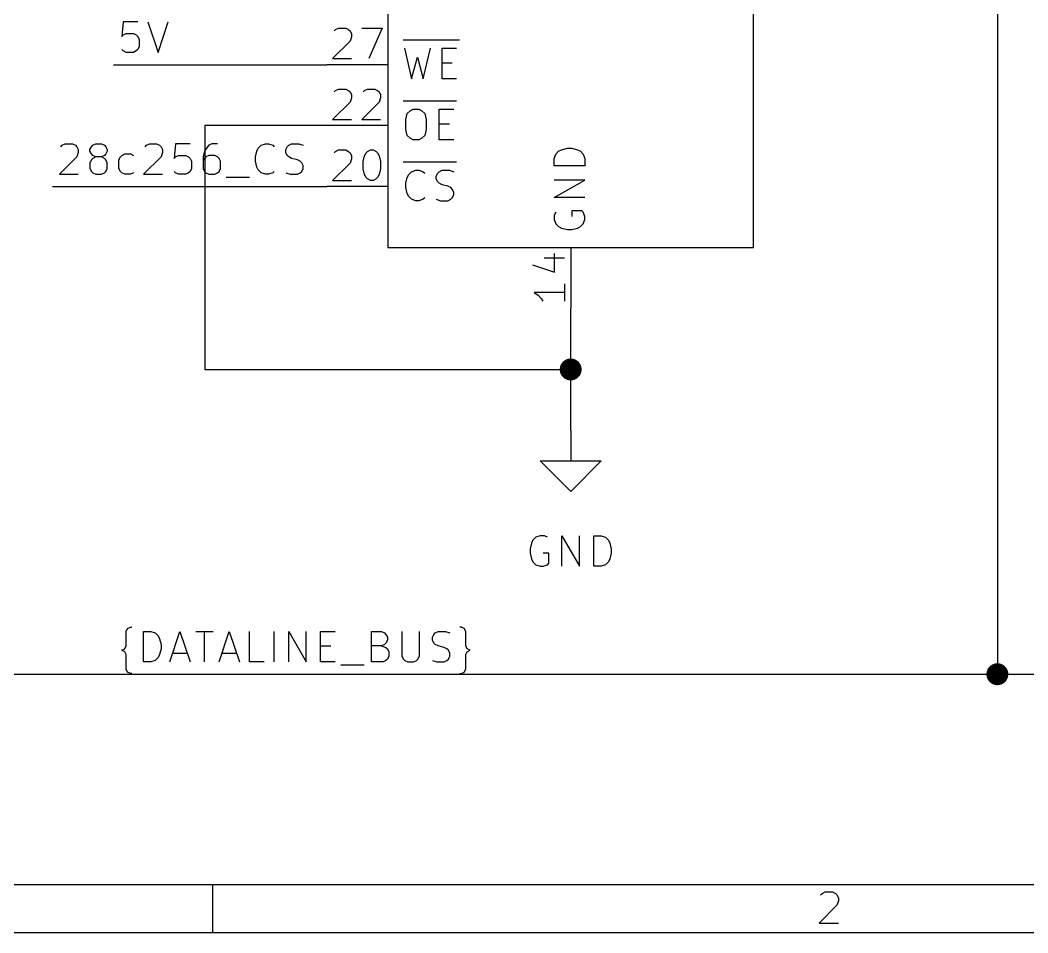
# Model space of a CAD drawing. Header units: millimetres. Extents: x 10 to 287, y -200 to -10.
# Drawn here: x 51.99 to 93.98, y -200.01 to -161.97 of the extents above; entities that cross this region are included whole.
import ezdxf

# ---------------------------------------------------------------- set-up
doc = ezdxf.new("R2010")
doc.units = ezdxf.units.MM
for name, color, linetype in [('BLUE', 174, 'CONTINUOUS'), ('GREENSIXTYFIVE', 129, 'CONTINUOUS'), ('LIGHTGREEN', 92, 'CONTINUOUS'), ('LIGHTRED', 12, 'CONTINUOUS'), ('RED', 14, 'CONTINUOUS'), ('REDSIX', 19, 'CONTINUOUS'), ('WHITE', 250, 'CONTINUOUS')]:
    doc.layers.add(name, color=color, linetype=linetype)

msp = doc.modelspace()

# ---------------------------------------------------------------- linework, layer by layer
at = {"layer": 'BLUE', "linetype": 'CONTINUOUS'}
for p, q in [((92.71, -125.73), (92.71, -189.23)), ((56.4682, -187.326), (56.5891, -187.2655)), ((56.5891, -187.2655), (56.6496, -187.2655)), ((70.3778, -187.2655), (70.3173, -187.2655)), ((70.4987, -187.326), (70.3778, -187.2655)), ((56.4077, -187.4469), (56.4682, -187.326)), ((56.4077, -188.0517), (56.4077, -187.4469)), ((57.1334, -188.7169), (57.1334, -187.4469)), ((57.1334, -187.4469), (57.4358, -187.4469)), ((57.4358, -187.4469), (57.6172, -187.5074)), ((57.6172, -187.5074), (57.7382, -187.6284)), ((57.7382, -187.6284), (57.7987, -187.7493)), ((58.222, -188.7169), (58.6453, -187.4469)), ((58.6453, -187.4469), (59.0687, -188.7169)), ((59.3106, -187.4469), (60.0363, -187.4469)), ((59.6735, -188.7169), (59.6735, -187.4469)), ((60.2782, -188.7169), (60.7015, -187.4469)), ((60.7015, -187.4469), (61.1249, -188.7169)), ((61.5482, -188.7169), (61.5482, -187.4469)), ((62.5763, -188.7169), (62.5763, -187.4469)), ((63.1811, -188.7169), (63.1811, -187.4469)), ((63.1811, -187.4469), (63.9068, -188.7169)), ((63.9068, -188.7169), (63.9068, -187.4469)), ((64.5116, -188.7169), (64.5116, -187.4469)), ((64.5116, -187.4469), (65.1164, -187.4469)), ((66.6282, -188.7169), (66.6282, -187.4469)), ((66.6282, -187.4469), (67.0516, -187.4469)), ((67.0516, -187.4469), (67.1725, -187.5074)), ((67.1725, -187.5074), (67.233, -187.5679)), ((67.233, -187.5679), (67.2935, -187.6888)), ((67.2935, -187.6888), (67.2935, -187.8098)), ((67.8982, -187.4469), (67.8982, -188.475)), ((68.6239, -188.475), (68.6239, -187.4469)), ((69.1683, -187.6888), (69.2287, -187.5679)), ((69.1683, -187.8098), (69.1683, -187.6888)), ((69.2287, -187.5679), (69.2892, -187.5074)), ((69.2892, -187.5074), (69.4102, -187.4469)), ((69.4102, -187.4469), (69.7125, -187.4469)), ((69.7125, -187.4469), (69.894, -187.5074)), ((70.5592, -187.4469), (70.4987, -187.326)), ((70.5592, -188.0517), (70.5592, -187.4469)), ((56.3472, -188.1726), (56.4077, -188.0517)), ((57.7987, -187.7493), (57.8591, -187.9912)), ((57.8591, -187.9912), (57.8591, -188.1726)), ((64.5116, -188.0517), (64.935, -188.0517)), ((67.0516, -188.0517), (66.6282, -188.0517)), ((67.1725, -187.9912), (67.0516, -188.0517)), ((67.0516, -188.0517), (67.233, -188.1122)), ((67.233, -187.9307), (67.1725, -187.9912)), ((67.2935, -187.8098), (67.233, -187.9307)), ((67.233, -188.1122), (67.2935, -188.1726)), ((69.2287, -187.9307), (69.1683, -187.8098)), ((69.2892, -187.9912), (69.2287, -187.9307)), ((69.4102, -188.0517), (69.2892, -187.9912)), ((69.6521, -188.1122), (69.4102, -188.0517)), ((69.773, -188.1726), (69.6521, -188.1122)), ((70.6197, -188.1726), (70.5592, -188.0517)), ((56.2263, -188.2331), (56.3472, -188.1726)), ((56.3472, -188.2936), (56.2263, -188.2331)), ((56.4077, -188.4145), (56.3472, -188.2936)), ((56.4077, -189.0193), (56.4077, -188.4145)), ((57.7987, -188.4145), (57.7382, -188.5355)), ((57.8591, -188.1726), (57.7987, -188.4145)), ((58.343, -188.3541), (58.9477, -188.3541)), ((60.3992, -188.3541), (61.0039, -188.3541)), ((67.2935, -188.1726), (67.3539, -188.2936)), ((67.3539, -188.475), (67.2935, -188.596)), ((67.3539, -188.2936), (67.3539, -188.475)), ((67.8982, -188.475), (67.9587, -188.596)), ((68.5635, -188.596), (68.6239, -188.475)), ((69.8335, -188.2331), (69.773, -188.1726)), ((69.894, -188.3541), (69.8335, -188.2331)), ((69.8335, -188.596), (69.894, -188.475)), ((69.894, -188.475), (69.894, -188.3541)), ((70.5592, -188.4145), (70.6197, -188.2936)), ((70.5592, -189.0193), (70.5592, -188.4145)), ((70.7406, -188.2331), (70.6197, -188.1726)), ((70.6197, -188.2936), (70.7406, -188.2331)), ((57.4358, -188.7169), (57.1334, -188.7169)), ((57.6172, -188.6565), (57.4358, -188.7169)), ((57.7382, -188.5355), (57.6172, -188.6565)), ((62.153, -188.7169), (61.5482, -188.7169)), ((65.1164, -188.7169), (64.5116, -188.7169)), ((65.3583, -188.8379), (66.3259, -188.8379)), ((67.112, -188.7169), (66.6282, -188.7169)), ((67.233, -188.6565), (67.112, -188.7169)), ((67.2935, -188.596), (67.233, -188.6565)), ((67.9587, -188.596), (68.0192, -188.6565)), ((68.0192, -188.6565), (68.1401, -188.7169)), ((68.1401, -188.7169), (68.382, -188.7169)), ((68.382, -188.7169), (68.503, -188.6565)), ((68.503, -188.6565), (68.5635, -188.596)), ((69.1683, -188.6565), (69.3497, -188.7169)), ((69.3497, -188.7169), (69.6521, -188.7169)), ((69.6521, -188.7169), (69.773, -188.6565)), ((69.773, -188.6565), (69.8335, -188.596)), ((50.8, -189.23), (92.71, -189.23)), ((56.4682, -189.1403), (56.4077, -189.0193)), ((56.5891, -189.2007), (56.4682, -189.1403)), ((56.6496, -189.2007), (56.5891, -189.2007)), ((70.3173, -189.2007), (70.3778, -189.2007)), ((70.3778, -189.2007), (70.4987, -189.1403)), ((70.4987, -189.1403), (70.5592, -189.0193)), ((92.71, -189.23), (102.87, -189.23))]:
    msp.add_line(p, q, dxfattribs=at)
at = {"layer": 'BLUE', "const_width": 0.4572}
msp.add_lwpolyline([(92.4814, -189.23, 1), (92.9386, -189.23, 1)], format="xyb", close=True, dxfattribs=at)
at = {"layer": 'GREENSIXTYFIVE', "linetype": 'CONTINUOUS'}
for p, q in [((67.945, -162.795), (70.2914, -162.795)), ((67.9994, -163.1475), (68.3018, -164.4175)), ((68.7856, -164.4175), (69.088, -163.1475)), ((69.5717, -164.4175), (69.5717, -163.1475)), ((69.5717, -163.1475), (70.1765, -163.1475)), ((68.3018, -164.4175), (68.5437, -163.5104)), ((68.5437, -163.5104), (68.7856, -164.4175)), ((69.5717, -163.7523), (69.9951, -163.7523)), ((70.1765, -164.4175), (69.5717, -164.4175)), ((67.945, -165.335), (70.1705, -165.335)), ((68.1203, -165.869), (68.2413, -165.748)), ((68.2413, -165.748), (68.3622, -165.6875)), ((68.3622, -165.6875), (68.6041, -165.6875)), ((68.6041, -165.6875), (68.7251, -165.748)), ((68.7251, -165.748), (68.846, -165.869)), ((69.4508, -166.9575), (69.4508, -165.6875)), ((69.4508, -165.6875), (70.0556, -165.6875)), ((68.0599, -166.1109), (68.1203, -165.869)), ((68.0599, -166.5342), (68.0599, -166.1109)), ((68.846, -165.869), (68.9065, -166.1109)), ((68.9065, -166.1109), (68.9065, -166.5342)), ((68.1203, -166.7761), (68.0599, -166.5342)), ((68.9065, -166.5342), (68.846, -166.7761)), ((69.4508, -166.2923), (69.8742, -166.2923)), ((68.2413, -166.8971), (68.1203, -166.7761)), ((68.3622, -166.9575), (68.2413, -166.8971)), ((68.6041, -166.9575), (68.3622, -166.9575)), ((68.7251, -166.8971), (68.6041, -166.9575)), ((68.846, -166.7761), (68.7251, -166.8971)), ((70.0556, -166.9575), (69.4508, -166.9575)), ((74.308, -167.5553), (74.429, -167.4343)), ((74.429, -167.4343), (74.5499, -167.3738)), ((74.5499, -167.3738), (74.7918, -167.3134)), ((74.7918, -167.3134), (74.9732, -167.3134)), ((74.9732, -167.3134), (75.2151, -167.3738)), ((75.2151, -167.3738), (75.3361, -167.4343)), ((75.3361, -167.4343), (75.4571, -167.5553)), ((67.945, -167.875), (70.1705, -167.875)), ((74.2475, -167.7367), (74.308, -167.5553)), ((74.2475, -168.0391), (74.2475, -167.7367)), ((75.4571, -167.5553), (75.5175, -167.7367)), ((75.5175, -167.7367), (75.5175, -168.0391)), ((68.1808, -168.409), (68.3018, -168.288)), ((68.3018, -168.288), (68.4832, -168.2275)), ((68.4832, -168.2275), (68.6041, -168.2275)), ((68.6041, -168.2275), (68.7856, -168.288)), ((68.7856, -168.288), (68.846, -168.3485)), ((69.3299, -168.4694), (69.3903, -168.3485)), ((69.3903, -168.3485), (69.4508, -168.288)), ((69.4508, -168.288), (69.5718, -168.2275)), ((69.5718, -168.2275), (69.8741, -168.2275)), ((69.8741, -168.2275), (70.0556, -168.288)), ((75.5175, -168.0391), (74.2475, -168.0391)), ((68.0599, -168.7718), (68.1203, -168.5299)), ((68.0599, -168.9532), (68.0599, -168.7718)), ((68.1203, -168.5299), (68.1808, -168.409)), ((69.3299, -168.5904), (69.3299, -168.4694)), ((69.3903, -168.7113), (69.3299, -168.5904)), ((69.4508, -168.7718), (69.3903, -168.7113)), ((69.5718, -168.8323), (69.4508, -168.7718)), ((74.2475, -169.3696), (75.5175, -168.6439)), ((75.5175, -168.6439), (74.2475, -168.6439)), ((68.1203, -169.1951), (68.0599, -168.9532)), ((68.1808, -169.3161), (68.1203, -169.1951)), ((69.8137, -168.8928), (69.5718, -168.8323)), ((69.9346, -168.9532), (69.8137, -168.8928)), ((69.9951, -169.0137), (69.9346, -168.9532)), ((70.0556, -169.1347), (69.9951, -169.0137)), ((70.0556, -169.2556), (70.0556, -169.1347)), ((68.3018, -169.4371), (68.1808, -169.3161)), ((68.4832, -169.4975), (68.3018, -169.4371)), ((68.6041, -169.4975), (68.4832, -169.4975)), ((68.7856, -169.4371), (68.6041, -169.4975)), ((68.846, -169.3766), (68.7856, -169.4371)), ((69.3299, -169.4371), (69.5113, -169.4975)), ((69.5113, -169.4975), (69.8137, -169.4975)), ((69.8137, -169.4975), (69.9346, -169.4371)), ((69.9346, -169.4371), (69.9951, -169.3766)), ((69.9951, -169.3766), (70.0556, -169.2556)), ((75.5175, -169.3696), (74.2475, -169.3696)), ((74.308, -169.9743), (74.2475, -170.0953)), ((75.3966, -169.9139), (74.9732, -169.9139)), ((74.9732, -169.9139), (74.9732, -170.1558)), ((75.4571, -169.9743), (75.3966, -169.9139)), ((75.5175, -170.1558), (75.4571, -169.9743)), ((74.2475, -170.0953), (74.2475, -170.2767)), ((74.2475, -170.2767), (74.308, -170.4581)), ((74.308, -170.4581), (74.429, -170.5791)), ((75.3361, -170.5791), (75.4571, -170.4581)), ((75.4571, -170.4581), (75.5175, -170.2767)), ((75.5175, -170.2767), (75.5175, -170.1558)), ((74.429, -170.5791), (74.5499, -170.6396)), ((74.5499, -170.6396), (74.7918, -170.7)), ((74.7918, -170.7), (74.9732, -170.7)), ((74.9732, -170.7), (75.2151, -170.6396)), ((75.2151, -170.6396), (75.3361, -170.5791)), ((73.66, -183.4592), (73.4786, -183.5197)), ((73.8414, -183.4592), (73.66, -183.4592)), ((73.9624, -183.5197), (73.8414, -183.4592)), ((74.5671, -184.7292), (74.5671, -183.4592)), ((74.5671, -183.4592), (75.2928, -184.7292)), ((75.2928, -184.7292), (75.2928, -183.4592)), ((75.8976, -184.7292), (75.8976, -183.4592)), ((75.8976, -183.4592), (76.2, -183.4592)), ((76.2, -183.4592), (76.3814, -183.5197)), ((73.2971, -183.7616), (73.2367, -184.0035)), ((73.3576, -183.6407), (73.2971, -183.7616)), ((73.4786, -183.5197), (73.3576, -183.6407)), ((76.3814, -183.5197), (76.5024, -183.6407)), ((76.5024, -183.6407), (76.5629, -183.7616)), ((76.5629, -183.7616), (76.6233, -184.0035)), ((73.2367, -184.0035), (73.2367, -184.1849)), ((73.2367, -184.1849), (73.2971, -184.4268)), ((74.0228, -184.1849), (73.7809, -184.1849)), ((74.0228, -184.6083), (74.0228, -184.1849)), ((76.6233, -184.1849), (76.5629, -184.4268)), ((76.6233, -184.0035), (76.6233, -184.1849)), ((73.2971, -184.4268), (73.3576, -184.5478)), ((73.3576, -184.5478), (73.4786, -184.6688)), ((73.4786, -184.6688), (73.66, -184.7292)), ((73.66, -184.7292), (73.7809, -184.7292)), ((73.7809, -184.7292), (73.9624, -184.6688)), ((73.9624, -184.6688), (74.0228, -184.6083)), ((76.2, -184.7292), (75.8976, -184.7292)), ((76.3814, -184.6688), (76.2, -184.7292)), ((76.5024, -184.5478), (76.3814, -184.6688)), ((76.5629, -184.4268), (76.5024, -184.5478))]:
    msp.add_line(p, q, dxfattribs=at)
at = {"layer": 'LIGHTGREEN', "linetype": 'CONTINUOUS'}
for p, q in [((55.88, -163.83), (64.77, -163.83)), ((64.77, -166.37), (59.69, -166.37)), ((59.69, -166.37), (59.69, -176.53)), ((53.34, -168.91), (64.77, -168.91)), ((74.93, -176.53), (74.93, -173.99)), ((59.69, -176.53), (74.93, -176.53)), ((74.93, -179.07), (74.93, -176.53))]:
    msp.add_line(p, q, dxfattribs=at)
at = {"layer": 'LIGHTGREEN', "const_width": 0.4572}
msp.add_lwpolyline([(74.7014, -176.53, 1), (75.1586, -176.53, 1)], format="xyb", close=True, dxfattribs=at)
at = {"layer": 'LIGHTRED', "linetype": 'CONTINUOUS'}
for p, q in [((65.0724, -162.4239), (65.1328, -162.3634)), ((65.1328, -162.3634), (65.2538, -162.3029)), ((65.2538, -162.3029), (65.5562, -162.3029)), ((65.5562, -162.3029), (65.6771, -162.3634)), ((65.6771, -162.3634), (65.7376, -162.4239)), ((65.7376, -162.4239), (65.7981, -162.5448)), ((66.2214, -162.3029), (67.068, -162.3029)), ((67.068, -162.3029), (66.5238, -163.5729)), ((65.7376, -162.8472), (65.0119, -163.5729)), ((65.7981, -162.6658), (65.7376, -162.8472)), ((65.7981, -162.5448), (65.7981, -162.6658)), ((65.0119, -163.5729), (65.7981, -163.5729)), ((65.0724, -164.9639), (65.1328, -164.9034)), ((65.1328, -164.9034), (65.2538, -164.8429)), ((65.2538, -164.8429), (65.5562, -164.8429)), ((65.5562, -164.8429), (65.6771, -164.9034)), ((65.6771, -164.9034), (65.7376, -164.9639)), ((65.7376, -164.9639), (65.7981, -165.0848)), ((66.2819, -164.9639), (66.3423, -164.9034)), ((66.3423, -164.9034), (66.4633, -164.8429)), ((66.4633, -164.8429), (66.7657, -164.8429)), ((66.7657, -164.8429), (66.8866, -164.9034)), ((66.8866, -164.9034), (66.9471, -164.9639)), ((66.9471, -164.9639), (67.0076, -165.0848)), ((65.7376, -165.3872), (65.0119, -166.1129)), ((65.7981, -165.2058), (65.7376, -165.3872)), ((65.7981, -165.0848), (65.7981, -165.2058)), ((66.9471, -165.3872), (66.2214, -166.1129)), ((67.0076, -165.2058), (66.9471, -165.3872)), ((67.0076, -165.0848), (67.0076, -165.2058)), ((65.0119, -166.1129), (65.7981, -166.1129)), ((66.2214, -166.1129), (67.0076, -166.1129)), ((65.0724, -167.5039), (65.1328, -167.4434)), ((65.1328, -167.4434), (65.2538, -167.3829)), ((65.2538, -167.3829), (65.5562, -167.3829)), ((65.5562, -167.3829), (65.6771, -167.4434)), ((65.6771, -167.4434), (65.7376, -167.5039)), ((65.7376, -167.5039), (65.7981, -167.6248)), ((66.3423, -167.6248), (66.4028, -167.5039)), ((66.4028, -167.5039), (66.4633, -167.4434)), ((66.4633, -167.4434), (66.5842, -167.3829)), ((66.5842, -167.3829), (66.7052, -167.3829)), ((66.7052, -167.3829), (66.8261, -167.4434)), ((66.8261, -167.4434), (66.8866, -167.5039)), ((66.8866, -167.5039), (66.9471, -167.6248)), ((65.7376, -167.9272), (65.0119, -168.6529)), ((65.7981, -167.7458), (65.7376, -167.9272)), ((65.7981, -167.6248), (65.7981, -167.7458)), ((66.2819, -167.8667), (66.3423, -167.6248)), ((66.2819, -168.1691), (66.2819, -167.8667)), ((66.9471, -167.6248), (67.0076, -167.8667)), ((67.0076, -167.8667), (67.0076, -168.1691)), ((66.3423, -168.411), (66.2819, -168.1691)), ((67.0076, -168.1691), (66.9471, -168.411)), ((65.0119, -168.6529), (65.7981, -168.6529)), ((66.4028, -168.532), (66.3423, -168.411)), ((66.4633, -168.5925), (66.4028, -168.532)), ((66.5842, -168.6529), (66.4633, -168.5925)), ((66.7052, -168.6529), (66.5842, -168.6529)), ((66.8261, -168.5925), (66.7052, -168.6529)), ((66.8866, -168.532), (66.8261, -168.5925)), ((66.9471, -168.411), (66.8866, -168.532)), ((74.2496, -172.478), (74.2496, -171.6919)), ((73.8263, -171.8733), (74.6729, -171.8733)), ((73.3425, -172.1757), (74.2496, -172.478)), ((74.6729, -172.9618), (74.6729, -173.6875)), ((74.6729, -173.3247), (73.4029, -173.3247)), ((73.4029, -173.3247), (73.5844, -173.4456)), ((73.5844, -173.4456), (73.7053, -173.5666)), ((73.7053, -173.5666), (73.7658, -173.6875))]:
    msp.add_line(p, q, dxfattribs=at)
at = {"layer": 'RED', "linetype": 'CONTINUOUS'}
for p, q in [((67.31, -120.65), (67.31, -171.45)), ((82.55, -171.45), (82.55, -120.65)), ((67.31, -163.83), (64.77, -163.83)), ((67.31, -166.37), (64.77, -166.37)), ((67.31, -168.91), (64.77, -168.91)), ((67.31, -171.45), (82.55, -171.45)), ((74.93, -171.45), (74.93, -173.99)), ((74.93, -179.07), (74.93, -180.34)), ((74.93, -181.61), (73.66, -180.34)), ((73.66, -180.34), (74.93, -180.34)), ((74.93, -180.34), (76.2, -180.34)), ((76.2, -180.34), (74.93, -181.61)), ((285.0022, -198.0072), (12, -198.0072)), ((60, -198.0072), (60, -200.0072)), ((85.3462, -198.4247), (85.4081, -198.3628)), ((85.4081, -198.3628), (85.5319, -198.3009)), ((85.5319, -198.3009), (85.8414, -198.3009)), ((85.8414, -198.3009), (85.9652, -198.3628)), ((85.9652, -198.3628), (86.0271, -198.4247)), ((86.0271, -198.4247), (86.089, -198.5485)), ((86.089, -198.5485), (86.089, -198.6723)), ((86.0271, -198.858), (85.2843, -199.6009)), ((86.089, -198.6723), (86.0271, -198.858)), ((85.2843, -199.6009), (86.089, -199.6009)), ((287.0022, -200.0072), (10, -200.0072))]:
    msp.add_line(p, q, dxfattribs=at)
at = {"layer": 'REDSIX', "linetype": 'CONTINUOUS'}
for p, q in [((56.2867, -162.0469), (56.2263, -162.6517)), ((56.8915, -162.0469), (56.2867, -162.0469)), ((57.3148, -162.0469), (57.7381, -163.3169)), ((57.7381, -163.3169), (58.1615, -162.0469)), ((56.2263, -162.6517), (56.2867, -162.5912)), ((56.2867, -162.5912), (56.4077, -162.5307)), ((56.4077, -162.5307), (56.7101, -162.5307)), ((56.7101, -162.5307), (56.831, -162.5912)), ((56.831, -162.5912), (56.8915, -162.6517)), ((56.8915, -162.6517), (56.952, -162.7726)), ((56.952, -162.7726), (56.952, -163.075)), ((56.2867, -163.2565), (56.2263, -163.196)), ((56.4077, -163.3169), (56.2867, -163.2565)), ((56.7101, -163.3169), (56.4077, -163.3169)), ((56.831, -163.2565), (56.7101, -163.3169)), ((56.8915, -163.196), (56.831, -163.2565)), ((56.952, -163.075), (56.8915, -163.196)), ((53.6863, -167.2479), (53.7467, -167.1874)), ((53.7467, -167.1874), (53.8677, -167.1269)), ((53.8677, -167.1269), (54.1701, -167.1269)), ((54.1701, -167.1269), (54.291, -167.1874)), ((54.291, -167.1874), (54.3515, -167.2479)), ((54.3515, -167.2479), (54.412, -167.3688)), ((54.412, -167.4898), (54.3515, -167.6712)), ((54.412, -167.3688), (54.412, -167.4898)), ((54.8958, -167.3688), (54.9562, -167.2479)), ((54.8958, -167.4293), (54.8958, -167.3688)), ((54.9562, -167.5503), (54.8958, -167.4293)), ((54.9562, -167.2479), (55.0167, -167.1874)), ((55.0167, -167.1874), (55.1377, -167.1269)), ((55.1377, -167.1269), (55.3796, -167.1269)), ((55.3796, -167.1269), (55.5005, -167.1874)), ((55.5005, -167.1874), (55.561, -167.2479)), ((55.561, -167.2479), (55.6215, -167.3688)), ((55.6215, -167.4293), (55.561, -167.5503)), ((55.6215, -167.3688), (55.6215, -167.4293)), ((57.1939, -167.2479), (57.2543, -167.1874)), ((57.2543, -167.1874), (57.3753, -167.1269)), ((57.3753, -167.1269), (57.6777, -167.1269)), ((57.6777, -167.1269), (57.7986, -167.1874)), ((57.7986, -167.1874), (57.8591, -167.2479)), ((57.8591, -167.2479), (57.9196, -167.3688)), ((57.9196, -167.4898), (57.8591, -167.6712)), ((57.9196, -167.3688), (57.9196, -167.4898)), ((58.4638, -167.1269), (58.4034, -167.7317)), ((59.0686, -167.1269), (58.4638, -167.1269)), ((59.6733, -167.4293), (59.6129, -167.6712)), ((59.7943, -167.2479), (59.6733, -167.4293)), ((59.8548, -167.1874), (59.7943, -167.2479)), ((59.9757, -167.1269), (59.8548, -167.1874)), ((60.2176, -167.1269), (59.9757, -167.1269)), ((61.79, -167.6712), (61.8504, -167.4293)), ((61.8504, -167.4293), (61.9109, -167.3084)), ((61.9109, -167.3084), (62.0319, -167.1874)), ((62.0319, -167.1874), (62.2133, -167.1269)), ((62.2133, -167.1269), (62.3342, -167.1269)), ((62.3342, -167.1269), (62.5157, -167.1874)), ((62.5157, -167.1874), (62.5761, -167.2479)), ((63.06, -167.3688), (63.1204, -167.2479)), ((63.06, -167.4898), (63.06, -167.3688)), ((63.1204, -167.6107), (63.06, -167.4898)), ((63.1204, -167.2479), (63.1809, -167.1874)), ((63.1809, -167.1874), (63.3019, -167.1269)), ((63.3019, -167.1269), (63.6042, -167.1269)), ((63.6042, -167.1269), (63.7857, -167.1874)), ((54.3515, -167.6712), (53.6258, -168.3969)), ((54.9562, -167.7922), (54.8958, -167.9131)), ((54.8958, -167.9131), (54.8958, -168.155)), ((55.0167, -167.6107), (54.9562, -167.5503)), ((55.0167, -167.7317), (54.9562, -167.7922)), ((55.1377, -167.6712), (55.0167, -167.6107)), ((55.1377, -167.6712), (55.0167, -167.7317)), ((55.3796, -167.6712), (55.1377, -167.6712)), ((55.5005, -167.6107), (55.3796, -167.6712)), ((55.5005, -167.7317), (55.3796, -167.6712)), ((55.561, -167.5503), (55.5005, -167.6107)), ((55.561, -167.7922), (55.5005, -167.7317)), ((55.6215, -167.9131), (55.561, -167.7922)), ((55.6215, -168.155), (55.6215, -167.9131)), ((56.1053, -167.7922), (56.1657, -167.6712)), ((56.1053, -168.155), (56.1053, -167.7922)), ((56.1657, -167.6712), (56.2262, -167.6107)), ((56.2262, -167.6107), (56.3472, -167.5503)), ((56.3472, -167.5503), (56.5891, -167.5503)), ((56.5891, -167.5503), (56.71, -167.6107)), ((57.8591, -167.6712), (57.1334, -168.3969)), ((58.4034, -167.7317), (58.4638, -167.6712)), ((58.4638, -167.6712), (58.5848, -167.6107)), ((58.5848, -167.6107), (58.8872, -167.6107)), ((58.8872, -167.6107), (59.0081, -167.6712)), ((59.0081, -167.6712), (59.0686, -167.7317)), ((59.0686, -167.7317), (59.1291, -167.8526)), ((59.1291, -167.8526), (59.1291, -168.155)), ((59.6129, -167.6712), (59.6129, -168.155)), ((59.6733, -167.7317), (59.6129, -167.8526)), ((59.7338, -167.6712), (59.6733, -167.7317)), ((59.8548, -167.6107), (59.7338, -167.6712)), ((60.0967, -167.6107), (59.8548, -167.6107)), ((60.2176, -167.6712), (60.0967, -167.6107)), ((60.2781, -167.7317), (60.2176, -167.6712)), ((60.3386, -167.8526), (60.2781, -167.7317)), ((60.3386, -168.155), (60.3386, -167.8526)), ((61.79, -167.8526), (61.79, -167.6712)), ((61.8504, -168.0945), (61.79, -167.8526)), ((63.1809, -167.6712), (63.1204, -167.6107)), ((63.3019, -167.7317), (63.1809, -167.6712)), ((63.5438, -167.7922), (63.3019, -167.7317)), ((63.6647, -167.8526), (63.5438, -167.7922)), ((63.7252, -167.9131), (63.6647, -167.8526)), ((63.7857, -168.0341), (63.7252, -167.9131)), ((54.8958, -168.155), (54.9562, -168.276)), ((54.9562, -168.276), (55.0167, -168.3365)), ((55.0167, -168.3365), (55.1377, -168.3969)), ((55.3796, -168.3969), (55.5005, -168.3365)), ((55.5005, -168.3365), (55.561, -168.276)), ((55.561, -168.276), (55.6215, -168.155)), ((56.1657, -168.276), (56.1053, -168.155)), ((56.2262, -168.3365), (56.1657, -168.276)), ((56.3472, -168.3969), (56.2262, -168.3365)), ((56.71, -168.3365), (56.5891, -168.3969)), ((58.4638, -168.3365), (58.4034, -168.276)), ((58.5848, -168.3969), (58.4638, -168.3365)), ((59.0081, -168.3365), (58.8872, -168.3969)), ((59.0686, -168.276), (59.0081, -168.3365)), ((59.1291, -168.155), (59.0686, -168.276)), ((59.6129, -168.155), (59.6733, -168.276)), ((59.6733, -168.276), (59.7338, -168.3365)), ((59.7338, -168.3365), (59.8548, -168.3969)), ((60.0967, -168.3969), (60.2176, -168.3365)), ((60.2176, -168.3365), (60.2781, -168.276)), ((60.2781, -168.276), (60.3386, -168.155)), ((61.9109, -168.2155), (61.8504, -168.0945)), ((62.0319, -168.3365), (61.9109, -168.2155)), ((62.2133, -168.3969), (62.0319, -168.3365)), ((62.5157, -168.3365), (62.3342, -168.3969)), ((62.5761, -168.276), (62.5157, -168.3365)), ((63.06, -168.3365), (63.2414, -168.3969)), ((63.5438, -168.3969), (63.6647, -168.3365)), ((63.6647, -168.3365), (63.7252, -168.276)), ((63.7252, -168.276), (63.7857, -168.155)), ((63.7857, -168.155), (63.7857, -168.0341)), ((53.6258, -168.3969), (54.412, -168.3969)), ((55.1377, -168.3969), (55.3796, -168.3969)), ((56.5891, -168.3969), (56.3472, -168.3969)), ((57.1334, -168.3969), (57.9196, -168.3969)), ((58.8872, -168.3969), (58.5848, -168.3969)), ((59.8548, -168.3969), (60.0967, -168.3969)), ((60.5805, -168.5179), (61.5481, -168.5179)), ((62.3342, -168.3969), (62.2133, -168.3969)), ((63.2414, -168.3969), (63.5438, -168.3969))]:
    msp.add_line(p, q, dxfattribs=at)
at = {"layer": 'WHITE', "linetype": 'CONTINUOUS'}
for p, q in [((67.31, -120.65), (67.31, -171.45)), ((82.55, -171.45), (82.55, -120.65)), ((67.31, -171.45), (82.55, -171.45))]:
    msp.add_line(p, q, dxfattribs=at)

doc.saveas('drawing.dxf')
